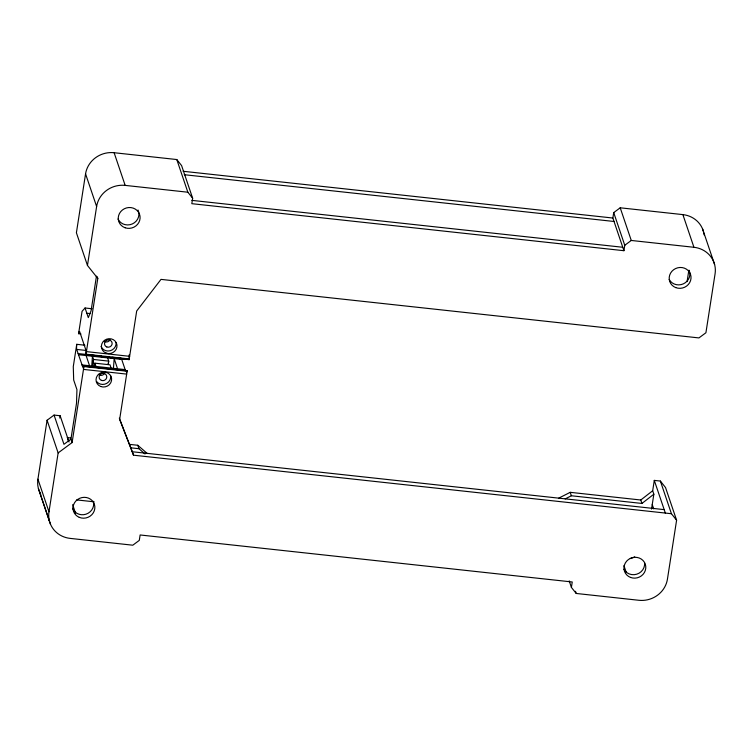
<?xml version="1.0" encoding="UTF-8"?>
<svg xmlns="http://www.w3.org/2000/svg" width="753" height="753" viewBox="0 0 753 753"><rect width="100%" height="100%" fill="white"/><g stroke="black" fill="none" stroke-linecap="round" stroke-linejoin="round"><path stroke-width="1.13" d="M85.908 354.917L97.796 278.431L87.461 265.451L76.401 232.781L85.56 173.858A25.263 23.842 -18.7 0 1 114.117 152.718L176.786 159.542L181.595 165.585L192.655 198.255L191.808 203.677L623.926 250.702L612.867 218.031L613.714 212.61L620.208 207.8L682.877 214.614L693.937 247.285A25.263 23.842 -18.7 0 1 715.077 273.828L705.919 332.751L698.935 337.918L161.001 279.382L136.679 311.008L129.121 359.614L85.908 354.917L85.946 350.211L79.667 331.64A5.327 0.781 -83.8 0 0 78.707 333.24L78.604 333.72L80.938 333.974M129.121 359.614L129.158 354.917M91.734 366.325L92.45 356.235L78.491 354.71L76.721 349.43A5.327 0.781 -83.8 0 1 76.702 344.94L76.75 344.3L84.938 345.241M113.402 368.688L114.183 358.597L117.543 368.772L125.149 369.601L125.525 370.664M40.803 494.241A25.263 23.842 -18.7 0 1 37.923 479.172L47.081 420.249L54.065 415.082L60.136 415.741L69.031 441.992M59.779 418.047L60.136 415.741M651.533 509.103L653.849 494.203L652.682 490.758L654.291 480.395L660.372 481.054L665.539 487.549L676.599 520.219L667.44 579.142A25.263 23.842 -18.7 0 1 638.883 600.282L576.214 593.458L571.405 587.415L572.242 581.984L140.133 534.969L139.286 540.39L132.792 545.2L70.123 538.386A25.263 23.842 -18.7 0 1 48.983 511.842L58.141 452.92L47.081 420.249M87.461 265.451L96.619 206.529L85.56 173.858M76.75 344.3L73.276 366.636L73.681 380.011L76.938 389.63L76.514 403.269L70.942 439.14L72.1 442.576L58.141 452.92M78.585 333.664L82.058 311.328L85.051 307.996L92.064 308.758M96.459 276.153L91.057 310.867L88.308 317.625L85.051 307.996M72.1 442.576L83.997 366.099L83.188 368.085L78.491 354.71M94.304 366.57L94.84 363.162L110.013 364.819L111.096 368.076L117.543 368.772M126.833 372.038L127.182 370.73L119.652 419.412L133.497 455.189L671.431 513.725L676.599 520.219M623.926 250.702L624.764 245.28L613.714 212.61M687.065 281.631L688.835 270.299M558.839 498.091L570.219 492.33L640.775 500.001L652.682 490.758M565.174 498.91L571.376 495.766L641.942 503.446L653.849 494.203M70.942 439.14L63.958 444.308L54.065 415.082M624.764 245.28L631.268 240.461L693.937 247.285M183.092 171.27L612.867 218.031M184.25 174.705L614.034 221.476M96.619 206.529A25.263 23.842 -18.7 0 1 125.167 185.389L187.845 192.213L192.655 198.255M191.817 200.364L622.759 247.266M86.821 313.22L90.322 313.606M76.721 349.43L86.058 350.446M86.426 351.613L129.638 356.31M85.955 354.211L129.168 358.908M78.114 353.562L87.461 354.578M92.13 355.087L94.473 355.341M99.142 355.849L101.476 356.103M104.978 356.489L108.479 356.866M111.99 357.251L114.324 357.506M118.993 358.014L121.327 358.268L125.149 369.601M85.889 354.851L129.102 359.548M107.67 357.891L92.45 356.235L93.588 359.473L92.525 366.287L93.588 359.473L108.705 361.12L108.187 364.527L108.705 361.12L107.67 357.891L121.694 359.416M81.936 364.904L111.096 368.076M82.312 365.967L127.201 370.796M83.856 366.542L127.069 371.238M83.479 369.403L126.692 374.1M67.215 437.587L70.688 437.964M129.676 444.392L137.771 445.268L147.343 453.56M130.843 447.828L138.938 448.703L145.028 453.984M119.322 418.141L132.33 451.744L664.184 509.621M76.646 499.907L94.125 501.809M702.549 228.874L714.606 264.501M620.208 207.8L631.268 240.461M660.372 481.054L671.431 513.725M654.291 480.395L665.351 513.066M652.239 504.566L653.689 508.868M640.775 500.001L641.942 503.446M623.955 565.672L626.129 572.12M570.219 492.33L571.376 495.766M575.48 591.284L576.214 593.458M569.193 580.883L571.405 587.415M176.786 159.542L187.845 192.213M114.117 152.718L125.167 185.389M97.222 276.718L97.796 278.431M137.771 445.268L138.938 448.703M132.33 451.744L133.497 455.189M94.84 363.162L95.942 366.429M86.096 355.538L89.541 365.732M67.506 438.453L68.382 441.032M72.646 504.642L75.554 513.245M37.923 479.172L48.983 511.842M39.401 491.455L50.451 524.126M38.394 488.499L49.453 521.17M104.695 373.093A3.84 3.624 -18.7 0 1 98.803 374.693M644.568 562.736A10.984 10.363 -18.7 0 1 636.822 574.172A10.984 10.363 -18.7 0 1 623.945 569.268M93.344 501.338A10.984 10.363 -18.7 0 1 86.002 514.186A10.984 10.363 -18.7 0 1 72.495 508.181M110.719 375.879A7.859 7.417 -18.7 0 1 96.676 381.63M634.741 556.825A21.969 20.736 -18.7 0 1 630.28 558.547M138.034 210.031A10.984 10.363 -18.7 0 1 132.34 223.933A10.984 10.363 -18.7 0 1 117.986 218.982M703.791 232.846A25.263 23.842 -18.7 0 1 704.13 234.898M682.877 214.614A25.263 23.842 -18.7 0 1 703.547 231.83M689.117 270.299A10.984 10.363 -18.7 0 1 683.395 283.834A10.984 10.363 -18.7 0 1 669.182 279.438M116.094 342.455A7.859 7.417 -18.7 0 1 101.062 346.54M110.07 339.669A3.84 3.624 -18.7 0 1 104.178 341.269M101.429 380.387A3.84 3.624 -18.7 0 0 106.757 376.444A3.84 3.624 -18.7 0 0 100.676 374.128A3.84 3.624 -18.7 0 0 101.429 380.387M100.714 386.505A7.859 7.417 -18.7 0 0 111.585 378.458A7.859 7.417 -18.7 0 0 99.18 373.733A7.859 7.417 -18.7 0 0 100.714 386.505M630.534 577.429A10.984 10.363 -18.7 0 0 645.735 566.171A10.984 10.363 -18.7 0 0 628.388 559.564A10.984 10.363 -18.7 0 0 630.534 577.429M79.263 517.349A10.984 10.363 -18.7 0 0 94.831 506.553A10.984 10.363 -18.7 0 0 77.728 499.399A10.984 10.363 -18.7 0 0 79.263 517.349M125.149 227.773A10.984 10.363 -18.7 0 0 139.983 216.064A10.984 10.363 -18.7 0 0 122.391 210.002A10.984 10.363 -18.7 0 0 125.149 227.773M675.761 287.608A10.984 10.363 -18.7 0 0 690.972 276.351A10.984 10.363 -18.7 0 0 673.615 269.734A10.984 10.363 -18.7 0 0 675.761 287.608M106.088 353.082A7.859 7.417 -18.7 0 0 116.96 345.034A7.859 7.417 -18.7 0 0 104.554 340.3A7.859 7.417 -18.7 0 0 106.088 353.082M106.804 346.954A3.84 3.624 -18.7 0 0 112.131 343.02A3.84 3.624 -18.7 0 0 106.051 340.704A3.84 3.624 -18.7 0 0 106.804 346.954"/></g></svg>
